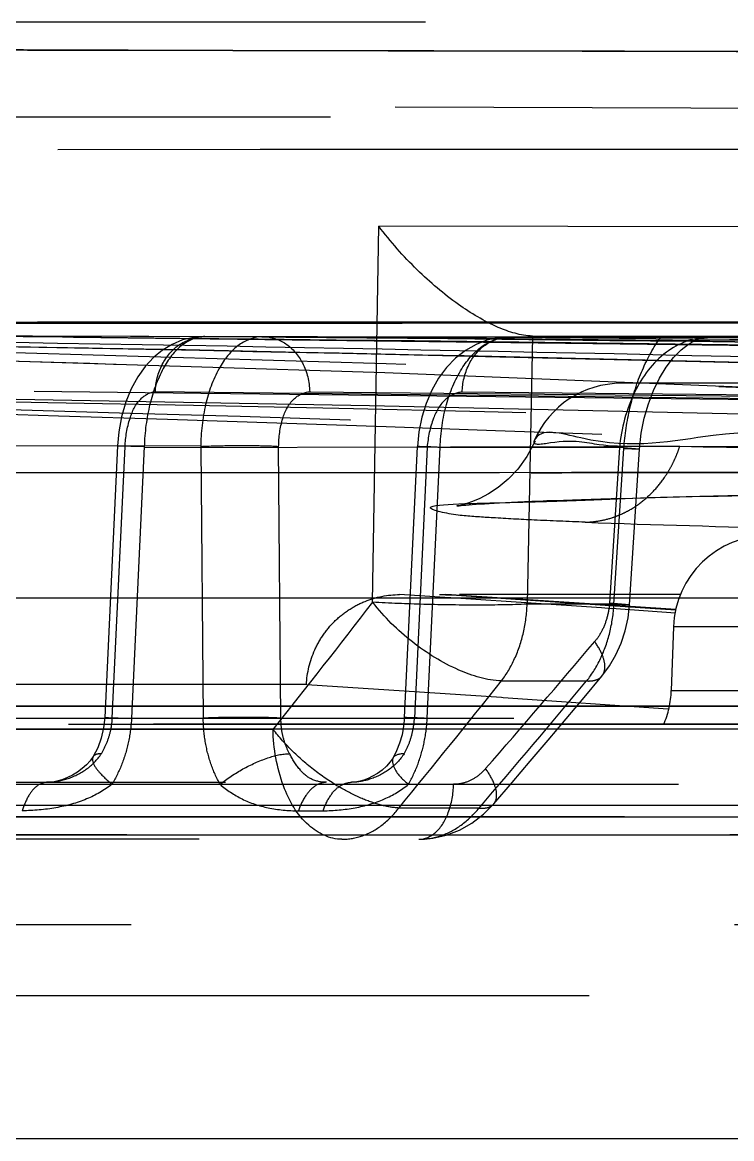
# Model space of a CAD drawing. Header units: millimetres. Extents: x 1236 to 1656, y -100 to 494.
# Drawn here: x 1495.61 to 1496.357, y 347.035 to 348.21 of the extents above; entities that cross this region are included whole.
import ezdxf

# ---------------------------------------------------------------- set-up
doc = ezdxf.new("R2010")
doc.units = ezdxf.units.MM
doc.header["$LTSCALE"] = 0.1
doc.linetypes.add('HIDDENX2', pattern=[19.05, 12.7, -6.35])
doc.layers.add('HIDDEN', color=8, linetype='HIDDENX2')

msp = doc.modelspace()

# ---------------------------------------------------------------- linework, layer by layer
at = {"layer": 'HIDDEN'}
for p, q in [((1497.9393, 348.2097), (1493.4393, 348.2097)), ((1497.8393, 348.1097), (1489.0391, 348.1097)), ((1497.13, 348.0764), (1489.5625, 348.0739)), ((1489.9322, 348.074), (1497.315, 348.0765)), ((1495.9784, 347.5993), (1495.985, 347.9952)), ((1495.9849, 347.9954), (1496.3986, 347.9946)), ((1495.8634, 347.8788), (1495.1103, 347.88)), ((1495.9205, 347.8787), (1495.8017, 347.8789)), ((1495.802, 347.8789), (1496.4755, 347.8776)), ((1496.1507, 347.8783), (1495.9205, 347.8787)), ((1496.3309, 347.8779), (1496.1219, 347.8784)), ((1496.3312, 347.8779), (1496.1221, 347.8784)), ((1496.1467, 347.8795), (1496.1412, 347.5972)), ((1496.4078, 347.879), (1496.1468, 347.8795)), ((1496.1468, 347.8795), (1496.2818, 347.8785)), ((1496.2818, 347.8785), (1496.3312, 347.8779)), ((1498.7386, 347.8297), (1496.2405, 347.8297)), ((1495.0647, 347.763), (1495.7976, 347.7642)), ((1495.71, 347.7638), (1495.6965, 347.478)), ((1495.7045, 347.4772), (1495.718, 347.7631)), ((1495.71, 347.7639), (1495.7381, 347.7631)), ((1495.718, 347.7631), (1495.71, 347.7639)), ((1495.7381, 347.7631), (1495.7247, 347.4772)), ((1496.3932, 347.7631), (1495.7381, 347.7618)), ((1495.7976, 347.763), (1495.8002, 347.4772)), ((1495.882, 347.4772), (1495.8794, 347.763)), ((1496.0121, 347.478), (1496.0257, 347.7633)), ((1496.0361, 347.7626), (1496.0225, 347.4773)), ((1496.0359, 347.4772), (1496.0496, 347.7625)), ((1496.0496, 347.7621), (1496.2384, 347.7625)), ((1496.2384, 347.7621), (1496.228, 347.5982)), ((1496.2326, 347.5972), (1496.2431, 347.7611)), ((1496.2596, 347.7604), (1496.2384, 347.7621)), ((1496.2431, 347.7611), (1496.2596, 347.7604)), ((1496.2491, 347.5965), (1496.2596, 347.7604)), ((1496.2886, 347.7098), (1496.3148, 347.7104)), ((1496.3148, 347.7104), (1496.3424, 347.711)), ((1496.3424, 347.711), (1496.3715, 347.7115)), ((1499.9652, 347.6036), (1493.5972, 347.6033)), ((1494.1441, 347.6073), (1496.0553, 347.6073)), ((1496.0547, 347.6042), (1496.007, 347.6073)), ((1496.0608, 347.6038), (1496.0547, 347.6042)), ((1496.0553, 347.6073), (1496.0552, 347.6073)), ((1496.0614, 347.6071), (1496.0553, 347.6073)), ((1496.0553, 347.6072), (1496.0614, 347.6069)), ((1496.2501, 347.5949), (1496.0613, 347.6071)), ((1496.0614, 347.6069), (1496.1655, 347.6001)), ((1496.3026, 347.6073), (1496.0699, 347.6073)), ((1496.1655, 347.6001), (1496.2761, 347.5927)), ((1496.2326, 347.5972), (1496.1412, 347.5972)), ((1496.2491, 347.5965), (1496.228, 347.5982)), ((1496.2973, 347.5878), (1496.2301, 347.5925)), ((1496.2326, 347.5972), (1496.2491, 347.5965)), ((1496.2978, 347.5916), (1496.2501, 347.5949)), ((1496.2761, 347.5927), (1496.2977, 347.5912)), ((1496.2953, 347.5732), (1496.2929, 347.5062)), ((1498.6839, 347.5732), (1496.2953, 347.5732)), ((1495.9093, 347.5125), (1494.0453, 347.5125)), ((1495.9093, 347.5125), (1496.1142, 347.4992)), ((1496.1142, 347.5164), (1496.2039, 347.5164)), ((1496.2929, 347.5062), (1498.6862, 347.5062)), ((1496.1142, 347.4992), (1496.116, 347.4991)), ((1496.116, 347.4991), (1496.2898, 347.487)), ((1493.5955, 347.4898), (1499.9925, 347.4898)), ((1502.2112, 347.4891), (1493.5956, 347.4903)), ((1512.2577, 347.4708), (1474.6207, 347.4708)), ((1476.6082, 347.4708), (1505.5604, 347.4708)), ((1494.4903, 347.4772), (1512.0534, 347.4772)), ((1494.8571, 347.4772), (1512.0598, 347.4772)), ((1495.6965, 347.478), (1495.7247, 347.4772)), ((1495.7045, 347.4772), (1495.6965, 347.478)), ((1494.6357, 347.4655), (1495.8739, 347.4655)), ((1496.4345, 347.4655), (1495.3476, 347.4655)), ((1494.5536, 347.4097), (1512.0649, 347.4097)), ((1495.0305, 347.4076), (1496.4083, 347.4076)), ((1493.4393, 347.3857), (1498.0897, 347.3858)), ((1495.9005, 347.3797), (1495.9264, 347.3797)), ((1496.0905, 347.3826), (1496.0061, 347.3826)), ((1500.0537, 347.3732), (1493.5352, 347.3733)), ((1493.5353, 347.3734), (1501.4334, 347.3734)), ((1493.4387, 347.3544), (1501.4347, 347.3545)), ((1501.4347, 347.3544), (1493.4391, 347.3545)), ((1497.7009, 347.3497), (1494.6714, 347.3497)), ((1501.4394, 347.2597), (1485.4391, 347.2597)), ((1498.1114, 347.185), (1493.4393, 347.1852)), ((1493.4392, 347.0352), (1498.1709, 347.0346))]:
    msp.add_line(p, q, dxfattribs=at)
for points in [[(1497.0565, 348.1774), (1496.9212, 348.1778), (1496.7715, 348.1781), (1496.6089, 348.1786), (1496.433, 348.179), (1496.2437, 348.1794), (1496.0428, 348.1798), (1495.8315, 348.1802), (1495.611, 348.1806), (1495.3814, 348.1809), (1495.1426, 348.1812), (1494.8957, 348.1815), (1494.6426, 348.1818), (1494.3845, 348.182), (1494.1228, 348.1821), (1493.8581, 348.1822), (1493.5911, 348.1823), (1493.323, 348.1823), (1493.055, 348.1822), (1492.7887, 348.1821), (1492.5254, 348.182)], [(1497.0342, 348.1775), (1496.8999, 348.1778), (1496.7513, 348.1782), (1496.589, 348.1786), (1496.4138, 348.179), (1496.2265, 348.1794), (1496.0279, 348.1798), (1495.8186, 348.1802), (1495.5994, 348.1806), (1495.371, 348.1809), (1495.1351, 348.1813), (1494.8937, 348.1815), (1494.6458, 348.1818), (1494.3919, 348.182), (1494.1343, 348.1821), (1493.8742, 348.1822), (1493.6129, 348.1823), (1493.3503, 348.1823), (1493.0865, 348.1823), (1492.8231, 348.1822), (1492.5619, 348.182)], [(1499.1892, 347.6647), (1498.3779, 347.721), (1497.5744, 347.769), (1496.7789, 347.8089), (1495.9913, 347.8408), (1495.2115, 347.8646), (1494.4397, 347.8806)], [(1501.1332, 347.6621), (1499.9942, 347.7203), (1498.8895, 347.7694), (1497.8191, 347.8097), (1496.7831, 347.8414), (1495.7814, 347.8648), (1494.8141, 347.8803)], [(1495.8631, 347.8788), (1495.7431, 347.8791), (1495.6205, 347.8793), (1495.4959, 347.8795), (1495.3692, 347.8796), (1495.2405, 347.8798), (1495.1101, 347.88)], [(1504.9442, 347.6507), (1503.2108, 347.7084), (1501.543, 347.7591), (1499.9409, 347.802), (1498.4045, 347.8366), (1496.9337, 347.8624), (1495.5288, 347.8794)], [(1495.8018, 347.8789), (1495.7901, 347.878), (1495.7785, 347.8753), (1495.7675, 347.8707), (1495.7572, 347.8646), (1495.7477, 347.8568), (1495.7391, 347.8475), (1495.7313, 347.8366), (1495.7244, 347.824), (1495.7187, 347.8101), (1495.7142, 347.7945), (1495.7113, 347.7787), (1495.71, 347.7638)], [(1508.1449, 347.6005), (1505.8595, 347.6678), (1503.6695, 347.7293), (1501.5749, 347.7826), (1499.5757, 347.8258), (1497.6719, 347.8581), (1495.8636, 347.8788)], [(1496.1219, 347.8784), (1496.1105, 347.8776), (1496.0989, 347.875), (1496.0874, 347.8706), (1496.0763, 347.8643), (1496.0658, 347.8562), (1496.0563, 347.8463), (1496.0479, 347.8351), (1496.0407, 347.8224), (1496.0348, 347.8086), (1496.0302, 347.7939), (1496.0272, 347.7787), (1496.0257, 347.7633)], [(1496.4752, 347.8776), (1496.3701, 347.8778), (1496.1507, 347.8783)], [(1496.2596, 347.7604), (1496.2614, 347.7771), (1496.2645, 347.7931), (1496.2688, 347.8082), (1496.2742, 347.8222), (1496.2805, 347.8351), (1496.2876, 347.8467), (1496.2952, 347.8567), (1496.3032, 347.8648), (1496.3111, 347.871), (1496.3185, 347.8751), (1496.3249, 347.8772), (1496.3308, 347.8779)], [(1496.1495, 347.7689), (1496.141, 347.7528), (1496.1313, 347.7395), (1496.1211, 347.7287), (1496.1106, 347.72), (1496.1004, 347.7133), (1496.0913, 347.7086), (1496.0836, 347.7053), (1496.0777, 347.7032), (1496.0734, 347.7019), (1496.0703, 347.7012), (1496.0684, 347.7008), (1496.0673, 347.7006), (1496.0671, 347.7005), (1496.0674, 347.7006), (1496.0684, 347.7007), (1496.0698, 347.7009), (1496.0717, 347.7011), (1496.0741, 347.7013), (1496.0768, 347.7016), (1496.08, 347.7018), (1496.0835, 347.7021), (1496.0874, 347.7024), (1496.0916, 347.7027), (1496.0962, 347.703), (1496.1012, 347.7033), (1496.1065, 347.7036), (1496.1122, 347.7039), (1496.1183, 347.7043), (1496.1247, 347.7046), (1496.1314, 347.7049), (1496.1386, 347.7052), (1496.1461, 347.7055), (1496.1539, 347.7058), (1496.1621, 347.7062), (1496.1707, 347.7065), (1496.1796, 347.7068), (1496.1889, 347.7071), (1496.1985, 347.7074), (1496.2085, 347.7077), (1496.2189, 347.708), (1496.2296, 347.7083), (1496.2407, 347.7086), (1496.2521, 347.7089), (1496.2639, 347.7092), (1496.2761, 347.7095), (1496.2886, 347.7098)], [(1496.22, 347.5215), (1496.2279, 347.5322), (1496.2346, 347.5438), (1496.2402, 347.5561), (1496.2445, 347.5692), (1496.2475, 347.5827), (1496.2491, 347.5965)], [(1496.1061, 347.3871), (1496.1253, 347.4094), (1496.1444, 347.4318), (1496.1634, 347.4542), (1496.1823, 347.4766), (1496.2012, 347.4991), (1496.22, 347.5215)], [(1495.6965, 347.478), (1495.6953, 347.4669), (1495.6928, 347.4561), (1495.6891, 347.4459), (1495.6843, 347.4367)], [(1496.0121, 347.478), (1496.0112, 347.4687), (1496.0095, 347.4596), (1496.007, 347.451), (1496.0038, 347.4428), (1496.0001, 347.4355)], [(1495.6842, 347.4367), (1495.6813, 347.4324), (1495.6774, 347.4282), (1495.6729, 347.4241), (1495.6679, 347.4205), (1495.6627, 347.4173), (1495.6574, 347.4147), (1495.6523, 347.4127), (1495.6475, 347.4112), (1495.6431, 347.4103), (1495.6392, 347.4098), (1495.6359, 347.4097)], [(1496, 347.4354), (1495.9971, 347.4311), (1495.9932, 347.4268), (1495.9885, 347.4226), (1495.9835, 347.419), (1495.9785, 347.4161), (1495.9737, 347.4137), (1495.9693, 347.4121), (1495.9653, 347.4109), (1495.9618, 347.4102), (1495.9588, 347.4098), (1495.9563, 347.4097)], [(1496.0274, 347.3497), (1496.0418, 347.3508), (1496.0561, 347.354), (1496.07, 347.3594), (1496.0831, 347.3667), (1496.0952, 347.376), (1496.1061, 347.3871)]]:
    msp.add_lwpolyline(points, dxfattribs=at)
for centre, radius, start, end in [((1496.2405, 347.7297), 0.1, 90, 156.7355), ((1492.7862, 189.6495), 158.1885, 86.508012, 89.178679), ((1496.3952, 347.5697), 0.1, 90, 178), ((1491.9014, 284.119), 63.6209, 86.098651, 86.25143), ((1487.058, 354.4794), 11.2657, 321.49421, 322.35874), ((1486.7481, 355.5664), 12.3979, 318.9476, 319.76266), ((1487.1097, 354.6832), 11.5084, 320.62688, 321.4835), ((1486.7362, 355.4194), 12.3326, 319.33262, 320.14731), ((1496.193, 347.5097), 0.1, 336.8957, 358)]:
    msp.add_arc(centre, radius, start, end, dxfattribs=at)
for points, knots in [([(1489.4649, 348.1763), (1489.4487, 348.1763), (1489.4226, 348.1762), (1489.3875, 348.1761), (1489.3588, 348.176), (1489.3478, 348.176), (1489.3322, 348.1759), (1489.3434, 348.176), (1489.3542, 348.176), (1489.3939, 348.1761), (1489.4627, 348.1763), (1489.5771, 348.1767), (1489.7275, 348.1771), (1489.9988, 348.1779), (1490.4162, 348.179), (1490.8821, 348.1799), (1491.3076, 348.1807), (1491.6595, 348.1812), (1492.0287, 348.1816), (1492.5456, 348.1821), (1493.2061, 348.1824), (1493.8708, 348.1823), (1494.3989, 348.182), (1494.784, 348.1817), (1495.1559, 348.1813), (1495.616, 348.1806), (1496.134, 348.1797), (1496.6395, 348.1785), (1496.928, 348.1778), (1497.0347, 348.1775)], [0, 0, 0, 0, 0.005823, 0.010402, 0.013726, 0.015796, 0.016608, 0.017066, 0.018803, 0.021787, 0.031398, 0.045882, 0.065227, 0.089191, 0.149773, 0.225198, 0.267685, 0.312785, 0.360042, 0.409119, 0.51084, 0.613132, 0.663784, 0.713197, 0.76066, 0.806283, 0.889497, 0.959103, 1, 1, 1, 1]), ([(1489.8441, 348.1775), (1490.0053, 348.1779), (1490.3724, 348.1788), (1490.9808, 348.1801), (1491.6925, 348.1812), (1492.4783, 348.182), (1493.3041, 348.1823), (1494.1368, 348.1822), (1494.9392, 348.1815), (1495.6761, 348.1805), (1496.3234, 348.1792), (1496.8349, 348.178), (1497.2355, 348.1769), (1497.4126, 348.1763), (1497.5901, 348.1758), (1497.4541, 348.1762), (1497.412, 348.1764)], [0, 0, 0, 0, 0.061828, 0.140832, 0.233385, 0.334836, 0.44226, 0.550165, 0.654318, 0.74989, 0.833348, 0.901165, 0.950069, 0.977961, 0.983845, 1, 1, 1, 1]), ([(1475.0491, 347.8948), (1478.1135, 347.9716), (1484.2434, 348.0868), (1493.4397, 348.1443), (1502.6359, 348.0868), (1508.7658, 347.9716), (1511.8302, 347.8948)], [0, 0, 0, 0, 0.25, 0.5, 0.75, 1, 1, 1, 1]), ([(1496.1467, 347.8795), (1496.1344, 347.8798), (1496.1064, 347.8887), (1496.0658, 347.9132), (1496.0234, 347.9493), (1495.9972, 347.9788), (1495.985, 347.9952)], [0, 0, 0, 0, 0.182421, 0.420177, 0.698724, 1, 1, 1, 1]), ([(1493.4391, 347.8922), (1493.8427, 347.8922), (1494.6493, 347.8924), (1495.8581, 347.8931), (1497.0639, 347.8938), (1498.2654, 347.8943), (1499.4608, 347.8944), (1501.0357, 347.8942), (1502.5928, 347.894), (1504.1228, 347.8937), (1505.2273, 347.8936), (1506.2873, 347.8935), (1507.2854, 347.8933), (1508.1996, 347.8931), (1509.0118, 347.8932), (1509.7094, 347.8933), (1510.2861, 347.8934), (1510.6899, 347.8936), (1510.9551, 347.8938), (1511.1581, 347.8939), (1511.3656, 347.8941), (1511.5703, 347.8944), (1511.7092, 347.8946), (1511.8019, 347.8948), (1511.8806, 347.8949), (1511.9706, 347.8951), (1512.0689, 347.8953), (1512.1547, 347.8954), (1512.228, 347.8956), (1512.29, 347.8957), (1512.3345, 347.8958), (1512.3646, 347.8959), (1512.383, 347.896), (1512.3986, 347.896), (1512.4116, 347.896), (1512.4207, 347.896), (1512.4267, 347.896), (1512.4302, 347.896), (1512.433, 347.896), (1512.4351, 347.896), (1512.4365, 347.896), (1512.4373, 347.896), (1512.4376, 347.896), (1512.4377, 347.896)], [0, 0, 0, 0, 0.063732, 0.127369, 0.190866, 0.254139, 0.317094, 0.379625, 0.502835, 0.562966, 0.621227, 0.677238, 0.730352, 0.778832, 0.821598, 0.85859, 0.888999, 0.912651, 0.922367, 0.930873, 0.9447, 0.955137, 0.963199, 0.966622, 0.969786, 0.975624, 0.980838, 0.985306, 0.989164, 0.992421, 0.995086, 0.996199, 0.997167, 0.997992, 0.998674, 0.999215, 0.999432, 0.999615, 0.999763, 0.999877, 0.999956, 0.999982, 1, 1, 1, 1]), ([(1511.8302, 347.8948), (1511.782, 347.8947), (1511.673, 347.8946), (1511.4994, 347.8943), (1511.2904, 347.894), (1511.0545, 347.8939), (1510.7761, 347.8937), (1510.4434, 347.8935), (1510.0335, 347.8933), (1509.5353, 347.8932), (1508.9554, 347.8932), (1508.3061, 347.8932), (1507.5972, 347.8932), (1506.8634, 347.8933), (1506.1113, 347.8935), (1505.3839, 347.8936), (1504.6656, 347.8937), (1503.9231, 347.8938), (1503.13, 347.8939), (1502.3316, 347.894), (1501.568, 347.8941), (1500.8876, 347.8942), (1500.2497, 347.8943), (1499.6504, 347.8944), (1499.0449, 347.8945), (1498.4567, 347.8945), (1497.8905, 347.8945), (1497.3821, 347.8944), (1496.9082, 347.8943), (1496.4831, 347.8942), (1496.0713, 347.8941), (1495.6791, 347.8939), (1495.2925, 347.8938), (1494.9176, 347.8936), (1494.5485, 347.8934), (1494.182, 347.8932), (1493.8123, 347.893), (1493.5637, 347.893), (1493.4393, 347.893)], [0, 0, 0, 0, 0.007865, 0.01778, 0.028328, 0.041955, 0.056264, 0.073729, 0.096226, 0.123137, 0.154999, 0.190818, 0.229056, 0.270639, 0.310512, 0.35174, 0.389304, 0.427678, 0.472863, 0.518671, 0.557925, 0.597414, 0.62966, 0.661992, 0.695165, 0.728437, 0.757945, 0.787531, 0.811366, 0.835242, 0.856876, 0.878536, 0.899228, 0.919939, 0.939685, 0.959446, 0.979719, 1, 1, 1, 1]), ([(1494.4389, 347.8806), (1494.5984, 347.8781), (1494.9039, 347.8723), (1495.3428, 347.8613), (1495.7442, 347.849), (1496.1106, 347.8359), (1496.4456, 347.8224), (1496.7513, 347.8091), (1497.0305, 347.7958), (1497.2856, 347.7828), (1497.5184, 347.7705), (1497.7285, 347.7588), (1497.917, 347.7473), (1498.0893, 347.7365), (1498.2477, 347.727), (1498.3864, 347.7188), (1498.5032, 347.7098), (1498.6035, 347.702), (1498.6967, 347.6955), (1498.7847, 347.6894), (1498.8656, 347.6838), (1498.9396, 347.6786), (1499.0087, 347.6737), (1499.0785, 347.6691), (1499.1521, 347.6654), (1499.2241, 347.6625), (1499.2882, 347.6591), (1499.3445, 347.6551), (1499.4003, 347.6511), (1499.4584, 347.6468), (1499.5157, 347.6425), (1499.5686, 347.6384), (1499.6156, 347.6348), (1499.6575, 347.6316), (1499.695, 347.6287), (1499.7289, 347.626), (1499.7596, 347.6236), (1499.7874, 347.6214), (1499.8127, 347.6194), (1499.8358, 347.6176), (1499.8567, 347.6159), (1499.8759, 347.6143), (1499.8933, 347.6129), (1499.9093, 347.6116), (1499.9238, 347.6104), (1499.937, 347.6093), (1499.9492, 347.6084), (1499.9598, 347.6074), (1499.9704, 347.6068), (1499.9753, 347.6055), (1499.984, 347.606), (1499.9803, 347.603), (1499.9742, 347.6047), (1499.9686, 347.6037), (1499.9652, 347.6036)], [0, 0, 0, 0, 0.085898, 0.1646, 0.236515, 0.302172, 0.362109, 0.417091, 0.467033, 0.51264, 0.554692, 0.592596, 0.625983, 0.656442, 0.68559, 0.711449, 0.73126, 0.748681, 0.765679, 0.781595, 0.796157, 0.809383, 0.821519, 0.833477, 0.847089, 0.861216, 0.872267, 0.881681, 0.891627, 0.902392, 0.913051, 0.922581, 0.930971, 0.938465, 0.94519, 0.95126, 0.956759, 0.961756, 0.966301, 0.970439, 0.974209, 0.977645, 0.980778, 0.983637, 0.986253, 0.988622, 0.990789, 0.992785, 0.994552, 0.995992, 0.996809, 0.99698, 0.998161, 1, 1, 1, 1]), ([(1494.744, 347.8803), (1494.8952, 347.8779), (1495.1849, 347.8725), (1495.6012, 347.8623), (1495.9821, 347.8511), (1496.3301, 347.8393), (1496.6486, 347.8271), (1496.9405, 347.8148), (1497.2072, 347.8029), (1497.4509, 347.7909), (1497.6736, 347.7794), (1497.8778, 347.7687), (1498.0641, 347.7583), (1498.2332, 347.7484), (1498.3859, 347.7394), (1498.5244, 347.7303), (1498.6538, 347.7229), (1498.7678, 347.7132), (1498.8645, 347.7116), (1498.9426, 347.6948), (1499.0158, 347.6818), (1499.0888, 347.6771), (1499.157, 347.6727), (1499.2189, 347.6685), (1499.2752, 347.6648), (1499.3273, 347.6615), (1499.3785, 347.6599), (1499.4351, 347.6645), (1499.4991, 347.6672), (1499.564, 347.6531), (1499.6269, 347.6446), (1499.6879, 347.6392), (1499.7483, 347.6342), (1499.8055, 347.6297), (1499.857, 347.6257), (1499.9027, 347.6221), (1499.9436, 347.6188), (1499.9804, 347.6159), (1500.0137, 347.6133), (1500.0439, 347.6109), (1500.0714, 347.6088), (1500.0965, 347.6068), (1500.1193, 347.605), (1500.1402, 347.6033), (1500.1593, 347.6018), (1500.1767, 347.6004), (1500.1927, 347.5992), (1500.2072, 347.5981), (1500.2206, 347.597), (1500.2328, 347.5961), (1500.244, 347.5953), (1500.2543, 347.5946), (1500.2636, 347.594), (1500.2721, 347.5936), (1500.2796, 347.5932), (1500.286, 347.5934), (1500.2907, 347.5936), (1500.2946, 347.5962), (1500.2911, 347.6008), (1500.2849, 347.6027), (1500.2791, 347.6035), (1500.2758, 347.6035)], [0, 0, 0, 0, 0.081261, 0.155751, 0.223797, 0.286087, 0.342926, 0.395135, 0.443125, 0.48643, 0.526248, 0.563026, 0.596327, 0.62654, 0.654067, 0.678569, 0.701147, 0.723717, 0.740068, 0.752959, 0.766582, 0.779975, 0.792249, 0.8033, 0.81333, 0.822547, 0.831369, 0.840819, 0.853128, 0.865565, 0.876348, 0.887213, 0.898479, 0.908918, 0.91809, 0.926249, 0.933556, 0.940139, 0.946096, 0.951506, 0.956431, 0.960921, 0.965017, 0.968756, 0.972172, 0.975295, 0.978153, 0.980768, 0.983162, 0.985356, 0.987363, 0.989197, 0.990871, 0.992394, 0.993754, 0.994925, 0.995814, 0.99635, 0.996965, 0.998222, 1, 1, 1, 1]), ([(1494.8135, 347.8803), (1495.0596, 347.8773), (1495.506, 347.8705), (1496.1554, 347.8573), (1496.7341, 347.843), (1497.257, 347.828), (1497.6983, 347.8138), (1498.0673, 347.8011), (1498.3965, 347.7889), (1498.7181, 347.776), (1499.0321, 347.7635), (1499.3217, 347.7514), (1499.5694, 347.7384), (1499.7879, 347.7274), (1499.981, 347.7204), (1500.1676, 347.7139), (1500.3476, 347.6939), (1500.527, 347.6624), (1500.6948, 347.6518), (1500.8538, 347.6456), (1501.0133, 347.6581), (1501.1703, 347.6675), (1501.3044, 347.6298), (1501.4117, 347.6139), (1501.4966, 347.6044), (1501.5681, 347.5976), (1501.6294, 347.5925), (1501.6825, 347.5884), (1501.7288, 347.5851), (1501.7695, 347.5823), (1501.8055, 347.5799), (1501.8378, 347.5779), (1501.867, 347.5761), (1501.8939, 347.5746), (1501.9192, 347.5732), (1501.9437, 347.5718), (1501.9683, 347.5707), (1501.9986, 347.5693), (1502.0361, 347.5681), (1502.0792, 347.5667), (1502.1236, 347.5688), (1502.1583, 347.5658), (1502.1913, 347.5854), (1502.1788, 347.6031), (1502.1736, 347.6028)], [0, 0, 0, 0, 0.099701, 0.180826, 0.263056, 0.334141, 0.392697, 0.441911, 0.483682, 0.526118, 0.572255, 0.610957, 0.643517, 0.672723, 0.699528, 0.721784, 0.748357, 0.772797, 0.795468, 0.816394, 0.837136, 0.860399, 0.879352, 0.893082, 0.904361, 0.913942, 0.922168, 0.929286, 0.935496, 0.940952, 0.945803, 0.950131, 0.954045, 0.957661, 0.961049, 0.964303, 0.967611, 0.97103, 0.976565, 0.982799, 0.988557, 0.994235, 0.997881, 1, 1, 1, 1]), ([(1502.1736, 347.6028), (1502.1951, 347.6038), (1502.2703, 347.6071), (1502.146, 347.6236), (1502.039, 347.6247), (1501.8184, 347.6371), (1501.5619, 347.6459), (1501.2584, 347.657), (1500.9302, 347.6686), (1500.6371, 347.6812), (1500.3782, 347.6978), (1500.0795, 347.7162), (1499.7055, 347.731), (1499.2717, 347.7522), (1498.8097, 347.7711), (1498.2786, 347.7924), (1497.6863, 347.8134), (1497.0271, 347.8344), (1496.3452, 347.8528), (1495.5959, 347.869), (1495.0875, 347.8769), (1494.8135, 347.8803)], [0, 0, 0, 0, 0.00864, 0.014652, 0.03226, 0.064401, 0.095957, 0.137352, 0.185129, 0.227664, 0.254722, 0.288956, 0.347449, 0.404508, 0.462822, 0.532499, 0.617258, 0.70004, 0.796475, 0.890317, 1, 1, 1, 1]), ([(1495.1103, 347.88), (1495.3487, 347.877), (1495.8044, 347.87), (1496.4576, 347.8564), (1497.0517, 347.8413), (1497.5923, 347.8254), (1498.0843, 347.8091), (1498.5313, 347.7931), (1498.9379, 347.7773), (1499.3052, 347.7624), (1499.6348, 347.7483), (1499.9325, 347.7343), (1500.2014, 347.7223), (1500.4366, 347.7118), (1500.6379, 347.7005), (1500.8129, 347.6911), (1500.9741, 347.6829), (1501.1235, 347.6753), (1501.2674, 347.6678), (1501.4081, 347.662), (1501.5388, 347.657), (1501.6509, 347.6514), (1501.7436, 347.6464), (1501.8244, 347.6421), (1501.8958, 347.6382), (1501.9596, 347.6347), (1502.017, 347.6315), (1502.0689, 347.6286), (1502.116, 347.6259), (1502.1587, 347.6235), (1502.1976, 347.6213), (1502.2331, 347.6193), (1502.2654, 347.6175), (1502.2949, 347.6158), (1502.3218, 347.6142), (1502.3464, 347.6128), (1502.3689, 347.6115), (1502.3895, 347.6103), (1502.4082, 347.6092), (1502.4253, 347.6081), (1502.4408, 347.6072), (1502.4548, 347.6063), (1502.4665, 347.6056), (1502.4772, 347.6048), (1502.4821, 347.6045), (1502.489, 347.6036), (1502.4828, 347.6026), (1502.4806, 347.6028), (1502.4783, 347.6027)], [0, 0, 0, 0, 0.096751, 0.184962, 0.265104, 0.337953, 0.404413, 0.464865, 0.519483, 0.569537, 0.614059, 0.65337, 0.690453, 0.723281, 0.748937, 0.77227, 0.794411, 0.814426, 0.832968, 0.852912, 0.871569, 0.886034, 0.898437, 0.909251, 0.918865, 0.92746, 0.935198, 0.942198, 0.948549, 0.954324, 0.959579, 0.964366, 0.968732, 0.972715, 0.976353, 0.979677, 0.982715, 0.985493, 0.988029, 0.99034, 0.992439, 0.99433, 0.995984, 0.997351, 0.998323, 0.998726, 0.999047, 1, 1, 1, 1]), ([(1506.3618, 347.601), (1506.2864, 347.6041), (1506.1214, 347.6003), (1505.8518, 347.6017), (1505.5362, 347.6116), (1505.188, 347.6419), (1504.822, 347.6544), (1504.4387, 347.6679), (1504.0177, 347.6821), (1503.5358, 347.6979), (1502.9868, 347.7154), (1502.3686, 347.7343), (1501.6737, 347.7556), (1500.8964, 347.7774), (1500.0296, 347.8002), (1499.0656, 347.8231), (1497.994, 347.8452), (1496.8029, 347.8653), (1495.9677, 347.8753), (1495.5284, 347.8794)], [0, 0, 0, 0, 0.020886, 0.045648, 0.074644, 0.108252, 0.142373, 0.175979, 0.214437, 0.258965, 0.309439, 0.366477, 0.430193, 0.501884, 0.581704, 0.670234, 0.76879, 0.878402, 1, 1, 1, 1]), ([(1495.802, 347.8789), (1495.7937, 347.879), (1495.7746, 347.8707), (1495.7554, 347.8436), (1495.7422, 347.8064), (1495.7386, 347.7781), (1495.7381, 347.7631)], [0, 0, 0, 0, 0.175666, 0.402268, 0.684798, 1, 1, 1, 1]), ([(1495.7498, 347.8209), (1495.7501, 347.8308), (1495.7549, 347.8502), (1495.7739, 347.8728), (1495.7929, 347.8789), (1495.802, 347.8789)], [0, 0, 0, 0, 0.345748, 0.678469, 1, 1, 1, 1]), ([(1495.8634, 347.8788), (1495.8545, 347.8789), (1495.8345, 347.8711), (1495.814, 347.8438), (1495.8008, 347.8064), (1495.7977, 347.778), (1495.7976, 347.763)], [0, 0, 0, 0, 0.184397, 0.411927, 0.690201, 1, 1, 1, 1]), ([(1506.6273, 347.6009), (1506.5508, 347.604), (1506.385, 347.6102), (1506.116, 347.6198), (1505.8061, 347.6305), (1505.4511, 347.6424), (1505.0501, 347.6553), (1504.6043, 347.6698), (1504.1107, 347.6864), (1503.5511, 347.7051), (1502.9154, 347.7245), (1502.1909, 347.7469), (1501.3807, 347.77), (1500.476, 347.7944), (1499.4719, 347.819), (1498.3578, 347.8428), (1497.1221, 347.8641), (1496.2566, 347.8746), (1495.802, 347.8789)], [0, 0, 0, 0, 0.021231, 0.045963, 0.074553, 0.107144, 0.144367, 0.185681, 0.23072, 0.281188, 0.340774, 0.406927, 0.481984, 0.565314, 0.657643, 0.760226, 0.874042, 1, 1, 1, 1]), ([(1495.8634, 347.8788), (1495.8716, 347.8788), (1495.8891, 347.873), (1495.9073, 347.8508), (1495.912, 347.8313), (1495.9123, 347.8209)], [0, 0, 0, 0, 0.299509, 0.623662, 1, 1, 1, 1]), ([(1508.1439, 347.6005), (1507.8699, 347.6086), (1507.2592, 347.6268), (1506.28, 347.6555), (1505.1624, 347.6878), (1503.9282, 347.7222), (1502.5655, 347.7584), (1501.0744, 347.7949), (1499.4528, 347.8296), (1497.7012, 347.8595), (1496.4903, 347.8735), (1495.8634, 347.8788)], [0, 0, 0, 0, 0.066936, 0.149212, 0.239255, 0.339989, 0.450754, 0.572156, 0.704266, 0.846881, 1, 1, 1, 1]), ([(1496.0496, 347.7625), (1496.0501, 347.7777), (1496.0542, 347.8065), (1496.0695, 347.844), (1496.0922, 347.8709), (1496.1129, 347.8784), (1496.1221, 347.8784)], [0, 0, 0, 0, 0.306786, 0.583461, 0.812147, 1, 1, 1, 1]), ([(1496.0728, 347.8204), (1496.0731, 347.8302), (1496.0775, 347.8493), (1496.0951, 347.8719), (1496.1133, 347.8784), (1496.1221, 347.8784)], [0, 0, 0, 0, 0.355319, 0.681732, 1, 1, 1, 1]), ([(1496.1221, 347.8784), (1496.7408, 347.873), (1497.9367, 347.859), (1499.6685, 347.8293), (1501.2755, 347.7949), (1502.7577, 347.7586), (1504.1166, 347.7226), (1505.3514, 347.6883), (1506.4742, 347.656), (1507.4646, 347.6272), (1508.0853, 347.6088), (1508.3656, 347.6005)], [0, 0, 0, 0, 0.151541, 0.292973, 0.424288, 0.545286, 0.656171, 0.757283, 0.847871, 0.931329, 1, 1, 1, 1]), ([(1496.3312, 347.8779), (1496.3158, 347.878), (1496.2825, 347.8643), (1496.2501, 347.8199), (1496.2404, 347.7822), (1496.2384, 347.7621)], [0, 0, 0, 0, 0.288016, 0.621437, 1, 1, 1, 1]), ([(1496.2431, 347.7611), (1496.2441, 347.7754), (1496.2482, 347.8037), (1496.2611, 347.8435), (1496.2742, 347.8676), (1496.2818, 347.8785)], [0, 0, 0, 0, 0.345265, 0.681355, 1, 1, 1, 1]), ([(1500.0227, 347.5452), (1499.4089, 347.5966), (1498.1813, 347.6856), (1496.339, 347.778), (1495.1109, 347.8122), (1494.4973, 347.8223)], [0, 0, 0, 0, 0.333958, 0.66724, 1, 1, 1, 1]), ([(1494.6855, 347.8223), (1495.3008, 347.812), (1496.5313, 347.7777), (1498.3758, 347.6853), (1499.6039, 347.5965), (1500.2175, 347.5453)], [0, 0, 0, 0, 0.333263, 0.666545, 1, 1, 1, 1]), ([(1494.8701, 347.8222), (1495.6877, 347.8107), (1497.3233, 347.7747), (1499.777, 347.6821), (1501.4124, 347.5947), (1502.2302, 347.5445)], [0, 0, 0, 0, 0.332999, 0.666308, 1, 1, 1, 1]), ([(1506.4134, 347.543), (1505.1653, 347.589), (1502.7136, 347.6709), (1499.1027, 347.7721), (1496.7396, 347.8096), (1495.5804, 347.8214)], [0, 0, 0, 0, 0.345747, 0.679093, 1, 1, 1, 1]), ([(1495.7177, 347.7631), (1495.7184, 347.7731), (1495.7213, 347.7908), (1495.7311, 347.8129), (1495.7439, 347.8205), (1495.7496, 347.821)], [0, 0, 0, 0, 0.4271, 0.757015, 1, 1, 1, 1]), ([(1495.7496, 347.821), (1496.909, 347.8089), (1499.2714, 347.7711), (1502.8796, 347.6698), (1505.3284, 347.5885), (1506.5746, 347.5429)], [0, 0, 0, 0, 0.321217, 0.65454, 1, 1, 1, 1]), ([(1495.8796, 347.763), (1495.8798, 347.773), (1495.8819, 347.7908), (1495.8924, 347.8135), (1495.9063, 347.8204), (1495.9125, 347.8209)], [0, 0, 0, 0, 0.414772, 0.740088, 1, 1, 1, 1]), ([(1495.9125, 347.8209), (1497.2288, 347.8082), (1499.9099, 347.7696), (1504.0031, 347.6658), (1506.78, 347.5866), (1508.1925, 347.5426)], [0, 0, 0, 0, 0.321507, 0.654857, 1, 1, 1, 1]), ([(1496.0725, 347.8204), (1496.0664, 347.8201), (1496.0525, 347.8133), (1496.0404, 347.791), (1496.0369, 347.7729), (1496.0359, 347.7626)], [0, 0, 0, 0, 0.251335, 0.577691, 1, 1, 1, 1]), ([(1508.3155, 347.5426), (1506.9082, 347.5863), (1504.1408, 347.665), (1500.0599, 347.7686), (1497.386, 347.8075), (1496.0725, 347.8204)], [0, 0, 0, 0, 0.344905, 0.678229, 1, 1, 1, 1]), ([(1497.1712, 347.7784), (1497.0613, 347.7784), (1496.8555, 347.7797), (1496.5821, 347.7725), (1496.3561, 347.7858), (1496.2411, 347.7555), (1496.1551, 347.7842), (1496.1487, 347.7692)], [0, 0, 0, 0, 0.322632, 0.599787, 0.815685, 0.95208, 1, 1, 1, 1]), ([(1496.1487, 347.7692), (1496.1464, 347.7639), (1496.1885, 347.7723), (1496.2206, 347.7611), (1496.2737, 347.764), (1496.3019, 347.7634)], [0, 0, 0, 0, 0.111653, 0.447756, 1, 1, 1, 1]), ([(1495.8794, 347.763), (1495.8716, 347.7635), (1495.854, 347.7639), (1495.8267, 347.7639), (1495.8072, 347.7634), (1495.7976, 347.763)], [0, 0, 0, 0, 0.283743, 0.64708, 1, 1, 1, 1]), ([(1496.0361, 347.7626), (1496.0327, 347.7628), (1496.0217, 347.7633), (1496.0376, 347.7633), (1496.0432, 347.7628), (1496.0496, 347.7625)], [0, 0, 0, 0, 0.29992, 0.429289, 1, 1, 1, 1]), ([(1496.2022, 347.6835), (1496.2071, 347.6836), (1496.2168, 347.6845), (1496.2291, 347.6875), (1496.2392, 347.6914), (1496.2497, 347.6964), (1496.2621, 347.7046), (1496.2754, 347.7168), (1496.2848, 347.7287), (1496.2912, 347.739), (1496.2954, 347.7469), (1496.299, 347.7551), (1496.301, 347.7606), (1496.3019, 347.7634)], [0, 0, 0, 0, 0.105652, 0.21544, 0.278029, 0.341729, 0.471723, 0.604342, 0.737916, 0.804384, 0.870378, 0.935673, 1, 1, 1, 1]), ([(1496.3019, 347.7634), (1496.3677, 347.7622), (1496.5212, 347.7602), (1496.7784, 347.7578), (1497.0825, 347.756), (1497.4135, 347.7549), (1497.6409, 347.7546), (1497.7555, 347.7546)], [0, 0, 0, 0, 0.135935, 0.316807, 0.530717, 0.763557, 1, 1, 1, 1]), ([(1512.6555, 347.738), (1512.6554, 347.738), (1512.6551, 347.738), (1512.6543, 347.738), (1512.6529, 347.7381), (1512.6508, 347.7381), (1512.648, 347.7381), (1512.6445, 347.7381), (1512.6385, 347.7381), (1512.6294, 347.738), (1512.6164, 347.738), (1512.6008, 347.738), (1512.5824, 347.7379), (1512.5523, 347.7379), (1512.5078, 347.7378), (1512.4459, 347.7376), (1512.3726, 347.7374), (1512.2869, 347.7373), (1512.1886, 347.7371), (1512.0986, 347.7369), (1512.0199, 347.7368), (1511.927, 347.7366), (1511.7875, 347.7364), (1511.5812, 347.7361), (1511.3716, 347.7359), (1511.1662, 347.7357), (1510.8966, 347.7356), (1510.4847, 347.7354), (1509.8958, 347.7352), (1509.1823, 347.7351), (1508.3518, 347.7351), (1507.4177, 347.7352), (1506.4002, 347.7354), (1505.3225, 347.7355), (1504.2025, 347.7357), (1502.6558, 347.7359), (1501.0845, 347.7362), (1499.4975, 347.7364), (1498.2948, 347.7363), (1497.0864, 347.7358), (1495.8734, 347.7351), (1494.6572, 347.7344), (1493.8454, 347.7342), (1493.4392, 347.7342)], [0, 0, 0, 0, 0.000018, 0.000044, 0.000122, 0.000234, 0.00038, 0.000561, 0.000776, 0.001311, 0.001985, 0.002801, 0.003758, 0.004858, 0.007491, 0.01071, 0.014522, 0.018937, 0.024088, 0.029858, 0.032987, 0.036376, 0.044374, 0.054763, 0.068576, 0.077093, 0.086843, 0.110664, 0.141389, 0.178788, 0.222043, 0.271058, 0.324611, 0.3809, 0.439303, 0.499452, 0.622372, 0.684611, 0.747218, 0.810128, 0.873273, 0.936586, 1, 1, 1, 1]), ([(1493.4395, 347.7352), (1493.8474, 347.7352), (1494.6623, 347.7354), (1495.8824, 347.7359), (1497.0978, 347.7364), (1498.307, 347.7367), (1499.5099, 347.7366), (1501.1, 347.7364), (1503.0528, 347.7361), (1504.9696, 347.7358), (1506.4407, 347.7356), (1507.4612, 347.7354), (1508.2623, 347.7353), (1508.8535, 347.7353), (1509.2564, 347.7353), (1509.6294, 347.7354), (1509.9704, 347.7354), (1510.2781, 347.7355), (1510.6231, 347.7356), (1510.9805, 347.7358), (1511.3329, 347.736), (1511.5988, 347.7363), (1511.7998, 347.7366), (1511.9557, 347.7368), (1512.0835, 347.7371), (1512.1937, 347.7373), (1512.3152, 347.7376), (1512.4379, 347.7378), (1512.5504, 347.738), (1512.618, 347.7381), (1512.6481, 347.7382), (1512.6556, 347.7382)], [0, 0, 0, 0, 0.063689, 0.12722, 0.190484, 0.253422, 0.316005, 0.378287, 0.501663, 0.620872, 0.677539, 0.731322, 0.780187, 0.802618, 0.82362, 0.843074, 0.860853, 0.87686, 0.891117, 0.91471, 0.932661, 0.94612, 0.956222, 0.964048, 0.970467, 0.976161, 0.981256, 0.989445, 0.995302, 0.998822, 1, 1, 1, 1]), ([(1496.0728, 347.6904), (1496.0618, 347.6914), (1496.0104, 347.7022), (1496.1748, 347.7047), (1496.2762, 347.7112), (1496.5392, 347.7141), (1496.8276, 347.7169), (1497.1731, 347.7177), (1497.5368, 347.7169), (1497.9018, 347.7145), (1498.242, 347.7105), (1498.5323, 347.7054), (1498.706, 347.7009), (1498.7805, 347.6981)], [0, 0, 0, 0, 0.011907, 0.036503, 0.094401, 0.181263, 0.29153, 0.417596, 0.5513, 0.686015, 0.81207, 0.919349, 1, 1, 1, 1]), ([(1496.2023, 347.6835), (1496.1843, 347.6842), (1496.152, 347.6855), (1496.1088, 347.6878), (1496.0836, 347.6895), (1496.0728, 347.6904)], [0, 0, 0, 0, 0.414614, 0.748452, 1, 1, 1, 1]), ([(1496.2023, 347.6835), (1496.2755, 347.6807), (1496.4443, 347.6763), (1496.7235, 347.6713), (1497.0483, 347.6676), (1497.4115, 347.6652), (1497.7873, 347.6645), (1498.1544, 347.6655), (1498.4529, 347.6685), (1498.7167, 347.6719), (1498.8163, 347.6773), (1498.971, 347.681), (1498.9208, 347.6905), (1498.9096, 347.6914)], [0, 0, 0, 0, 0.079213, 0.182627, 0.301936, 0.430579, 0.575089, 0.70944, 0.823457, 0.909776, 0.965375, 0.987935, 1, 1, 1, 1]), ([(1493.5972, 347.6039), (1493.9543, 347.6039), (1494.668, 347.6039), (1495.7467, 347.604), (1496.8322, 347.604), (1497.9235, 347.604), (1499.0105, 347.6038), (1500.0818, 347.6036), (1501.1354, 347.6032), (1501.8286, 347.6029), (1502.1736, 347.6028)], [0, 0, 0, 0, 0.124907, 0.249662, 0.377317, 0.504609, 0.63142, 0.757526, 0.87934, 1, 1, 1, 1]), ([(1495.9088, 347.5125), (1495.9094, 347.525), (1495.9141, 347.5439), (1495.9265, 347.5659), (1495.9388, 347.5803), (1495.9536, 347.592), (1495.9757, 347.6035), (1495.9945, 347.6073), (1496.0069, 347.6073)], [0, 0, 0, 0, 0.251277, 0.377465, 0.502942, 0.62798, 0.752907, 1, 1, 1, 1]), ([(1496.1412, 347.5972), (1496.1247, 347.5965), (1496.0884, 347.596), (1496.0342, 347.5967), (1495.9964, 347.5982), (1495.9784, 347.5993)], [0, 0, 0, 0, 0.303695, 0.668217, 1, 1, 1, 1]), ([(1496.1142, 347.5164), (1496.0988, 347.517), (1496.0649, 347.5274), (1496.0187, 347.5561), (1495.9906, 347.5836), (1495.9787, 347.5993)], [0, 0, 0, 0, 0.284311, 0.635994, 1, 1, 1, 1]), ([(1496.1142, 347.5164), (1496.1197, 347.5237), (1496.1292, 347.54), (1496.1383, 347.5675), (1496.1408, 347.5872), (1496.1412, 347.5972)], [0, 0, 0, 0, 0.315793, 0.651763, 1, 1, 1, 1]), ([(1496.2039, 347.5164), (1496.2096, 347.5236), (1496.2196, 347.54), (1496.2292, 347.5675), (1496.2321, 347.5872), (1496.2326, 347.5972)], [0, 0, 0, 0, 0.318023, 0.652912, 1, 1, 1, 1]), ([(1496.228, 347.5982), (1496.2275, 347.5931), (1496.2258, 347.583), (1496.2205, 347.5693), (1496.2153, 347.5613), (1496.2123, 347.5579)], [0, 0, 0, 0, 0.355182, 0.691051, 1, 1, 1, 1]), ([(1496.22, 347.5215), (1496.222, 347.524), (1496.2241, 347.5318), (1496.2206, 347.5447), (1496.2156, 347.5533), (1496.2123, 347.5579)], [0, 0, 0, 0, 0.244055, 0.570926, 1, 1, 1, 1]), ([(1496.2039, 347.5164), (1496.2061, 347.5163), (1496.2102, 347.5163), (1496.2159, 347.518), (1496.2189, 347.5202), (1496.22, 347.5215)], [0, 0, 0, 0, 0.383245, 0.708461, 1, 1, 1, 1]), ([(1495.6929, 347.4397), (1495.6951, 347.4434), (1495.6991, 347.4513), (1495.703, 347.4639), (1495.7043, 347.4727), (1495.7045, 347.4772)], [0, 0, 0, 0, 0.329059, 0.662613, 1, 1, 1, 1]), ([(1495.7247, 347.4772), (1495.7243, 347.469), (1495.7223, 347.4526), (1495.7153, 347.4291), (1495.7082, 347.4145), (1495.7041, 347.4076)], [0, 0, 0, 0, 0.337171, 0.671469, 1, 1, 1, 1]), ([(1495.882, 347.4772), (1495.8743, 347.4777), (1495.8566, 347.4781), (1495.8294, 347.478), (1495.8098, 347.4777), (1495.8002, 347.4772)], [0, 0, 0, 0, 0.28321, 0.647587, 1, 1, 1, 1]), ([(1495.8179, 347.4076), (1495.8141, 347.4145), (1495.8076, 347.4291), (1495.8017, 347.4527), (1495.8003, 347.469), (1495.8002, 347.4772)], [0, 0, 0, 0, 0.325168, 0.658516, 1, 1, 1, 1]), ([(1495.8912, 347.4397), (1495.8892, 347.4434), (1495.8857, 347.4513), (1495.8826, 347.464), (1495.882, 347.4728), (1495.882, 347.4772)], [0, 0, 0, 0, 0.326268, 0.659646, 1, 1, 1, 1]), ([(1496.0225, 347.4773), (1496.0191, 347.4775), (1496.0078, 347.4781), (1496.0241, 347.4779), (1496.0297, 347.4776), (1496.0359, 347.4772)], [0, 0, 0, 0, 0.302671, 0.446099, 1, 1, 1, 1]), ([(1496.0117, 347.4397), (1496.0138, 347.4434), (1496.0176, 347.4513), (1496.0211, 347.464), (1496.0223, 347.4728), (1496.0226, 347.4772)], [0, 0, 0, 0, 0.32746, 0.662391, 1, 1, 1, 1]), ([(1496.0163, 347.4076), (1496.0202, 347.4145), (1496.027, 347.4292), (1496.0336, 347.4527), (1496.0356, 347.469), (1496.036, 347.4772)], [0, 0, 0, 0, 0.326465, 0.661057, 1, 1, 1, 1]), ([(1495.9462, 347.4031), (1495.9369, 347.4084), (1495.9188, 347.4204), (1495.8945, 347.4413), (1495.8801, 347.4572), (1495.8737, 347.4655)], [0, 0, 0, 0, 0.333639, 0.673529, 1, 1, 1, 1]), ([(1495.9462, 347.3497), (1495.9336, 347.3497), (1495.9049, 347.3641), (1495.8805, 347.4086), (1495.8741, 347.4453), (1495.8737, 347.4655)], [0, 0, 0, 0, 0.256251, 0.589495, 1, 1, 1, 1]), ([(1495.636, 347.4097), (1495.643, 347.4097), (1495.6575, 347.4126), (1495.6778, 347.4223), (1495.6886, 347.4334), (1495.6929, 347.4397)], [0, 0, 0, 0, 0.3155, 0.657035, 1, 1, 1, 1]), ([(1495.6843, 347.4367), (1495.6831, 347.4348), (1495.6846, 347.4275), (1495.6923, 347.4183), (1495.6996, 347.4113), (1495.7041, 347.4076)], [0, 0, 0, 0, 0.188297, 0.520331, 1, 1, 1, 1]), ([(1495.6928, 347.4397), (1495.6915, 347.4398), (1495.6892, 347.4396), (1495.6862, 347.4387), (1495.6847, 347.4374), (1495.6843, 347.4367)], [0, 0, 0, 0, 0.412247, 0.734654, 1, 1, 1, 1]), ([(1495.8179, 347.4076), (1495.8254, 347.4137), (1495.8416, 347.4243), (1495.8662, 347.4355), (1495.8834, 347.4399), (1495.8913, 347.4397)], [0, 0, 0, 0, 0.357915, 0.709593, 1, 1, 1, 1]), ([(1495.9301, 347.4097), (1495.9245, 347.4097), (1495.9133, 347.4117), (1495.9004, 347.4239), (1495.894, 347.4339), (1495.8912, 347.4397)], [0, 0, 0, 0, 0.319888, 0.624333, 1, 1, 1, 1]), ([(1496.0117, 347.4397), (1496.0076, 347.4335), (1495.997, 347.4223), (1495.9773, 347.4126), (1495.9632, 347.4097), (1495.9565, 347.4097)], [0, 0, 0, 0, 0.34619, 0.68909, 1, 1, 1, 1]), ([(1496.0117, 347.4397), (1496.0076, 347.4398), (1495.9971, 347.4379), (1496.0022, 347.4192), (1496.0106, 347.4125), (1496.0163, 347.4076)], [0, 0, 0, 0, 0.262904, 0.50928, 1, 1, 1, 1]), ([(1496.0975, 347.4241), (1496.0945, 347.4207), (1496.088, 347.4148), (1496.0763, 347.4089), (1496.0679, 347.4076), (1496.0637, 347.4076)], [0, 0, 0, 0, 0.347219, 0.679048, 1, 1, 1, 1]), ([(1496.1061, 347.3871), (1496.1082, 347.3895), (1496.1102, 347.3975), (1496.1061, 347.4105), (1496.1009, 347.4193), (1496.0975, 347.4241)], [0, 0, 0, 0, 0.237068, 0.564491, 1, 1, 1, 1]), ([(1495.6359, 347.4097), (1495.6323, 347.4097), (1495.6241, 347.4064), (1495.6153, 347.395), (1495.6114, 347.3853), (1495.6097, 347.3797)], [0, 0, 0, 0, 0.257619, 0.584078, 1, 1, 1, 1]), ([(1495.7041, 347.4076), (1495.6961, 347.4012), (1495.677, 347.3906), (1495.6447, 347.3818), (1495.6216, 347.3798), (1495.6097, 347.3797)], [0, 0, 0, 0, 0.307386, 0.643806, 1, 1, 1, 1]), ([(1495.8179, 347.4076), (1495.825, 347.4016), (1495.8408, 347.3908), (1495.8693, 347.3815), (1495.8897, 347.3798), (1495.9005, 347.3797)], [0, 0, 0, 0, 0.313218, 0.63784, 1, 1, 1, 1]), ([(1495.9301, 347.4097), (1495.9261, 347.4097), (1495.9171, 347.4066), (1495.9069, 347.3953), (1495.9023, 347.3853), (1495.9005, 347.3797)], [0, 0, 0, 0, 0.272354, 0.599046, 1, 1, 1, 1]), ([(1495.9264, 347.3797), (1495.9283, 347.3852), (1495.9328, 347.3951), (1495.943, 347.4065), (1495.9522, 347.4097), (1495.9564, 347.4097)], [0, 0, 0, 0, 0.392561, 0.720644, 1, 1, 1, 1]), ([(1495.9264, 347.3797), (1495.9377, 347.3798), (1495.9597, 347.3818), (1495.9906, 347.3906), (1496.0087, 347.4012), (1496.0163, 347.4076)], [0, 0, 0, 0, 0.352986, 0.689795, 1, 1, 1, 1]), ([(1496.0061, 347.3826), (1495.9999, 347.383), (1495.9867, 347.3854), (1495.9666, 347.3924), (1495.9531, 347.3992), (1495.9462, 347.4031)], [0, 0, 0, 0, 0.289341, 0.62762, 1, 1, 1, 1]), ([(1496.0273, 347.3497), (1496.0336, 347.3497), (1496.048, 347.3568), (1496.0603, 347.3791), (1496.0635, 347.3975), (1496.0637, 347.4076)], [0, 0, 0, 0, 0.256235, 0.589684, 1, 1, 1, 1]), ([(1495.9462, 347.3497), (1495.9535, 347.3497), (1495.9688, 347.3524), (1495.9896, 347.3642), (1496.001, 347.376), (1496.0061, 347.3826)], [0, 0, 0, 0, 0.31332, 0.643142, 1, 1, 1, 1]), ([(1496.0273, 347.3497), (1496.0351, 347.3497), (1496.051, 347.3524), (1496.0729, 347.3641), (1496.0851, 347.3759), (1496.0905, 347.3826)], [0, 0, 0, 0, 0.31671, 0.64624, 1, 1, 1, 1]), ([(1496.0905, 347.3826), (1496.0927, 347.3824), (1496.0967, 347.3823), (1496.1022, 347.3837), (1496.1051, 347.3858), (1496.1061, 347.3871)], [0, 0, 0, 0, 0.386373, 0.711247, 1, 1, 1, 1])]:
    msp.add_open_spline(points, degree=3, knots=knots, dxfattribs=at)

doc.saveas('drawing.dxf')
